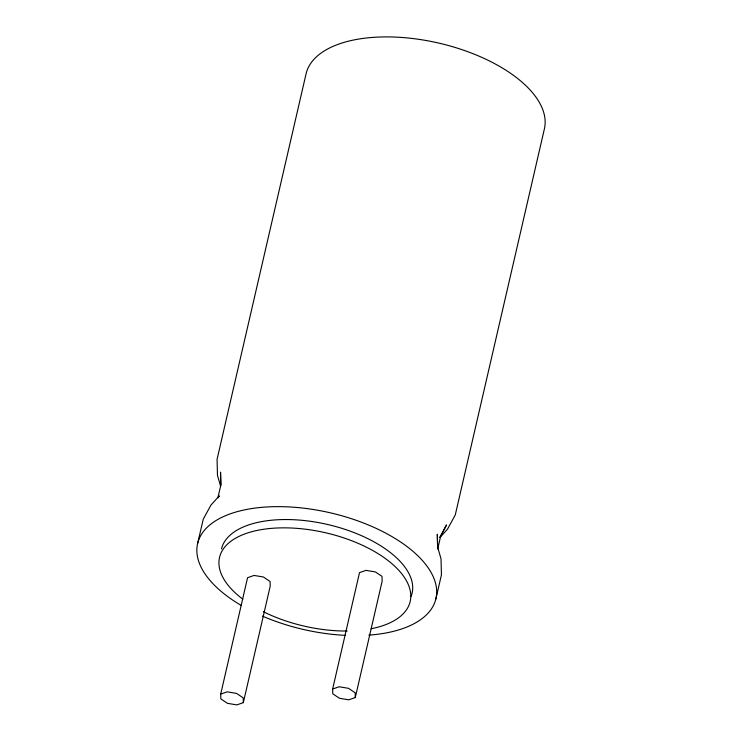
<?xml version="1.0" encoding="UTF-8"?>
<svg xmlns="http://www.w3.org/2000/svg" width="742" height="742" viewBox="0 0 742 742"><rect width="100%" height="100%" fill="white"/><g stroke="black" fill="none" stroke-linecap="round" stroke-linejoin="round"><path stroke-width="1.11" d="M197.678 543.302L203.243 519.196L210.951 505.089L219.28 495.851L218.231 497.761M217.916 497.697L220.819 485.138L220.532 472.144L220.866 485.157M220.699 694.113L247.568 577.712L254.07 575.44L263.401 576.998L270.079 581.468L270.199 586.236L243.33 702.628L236.819 704.9L227.497 703.342L220.819 698.881L220.699 694.113L227.2 691.841L236.522 693.39L243.209 697.86L243.33 702.628M332.639 689.03L359.518 572.639L366.019 570.366L375.35 571.924L382.028 576.386L382.149 581.153L355.279 697.554L348.768 699.827L339.446 698.268L332.768 693.798L332.639 689.03L339.15 686.758L348.471 688.316L355.158 692.787L355.279 697.554M435.869 598.942L441.444 574.827L441.026 558.828L437.585 546.835L437.307 534.259L437.687 549.034L440.59 536.466L446.536 524.928L439.756 537.366M439.987 537.477L447.556 529.074L455.263 514.967L544.322 129.21A122.3 59.852 13 0 0 439.31 43.212A122.3 59.852 13 0 0 306.131 73.569L217.063 459.335L217.48 475.344L220.606 486.233M240.927 605.259A122.3 59.852 13 0 1 235.873 512.036A122.3 59.852 13 0 1 416.104 554.135A122.3 59.852 13 0 1 368.857 635.133M345.382 635.356A122.3 59.852 13 0 1 262.464 616.129M221.496 548.867A97.842 47.887 13 0 1 331.145 525.336A97.842 47.887 13 0 1 411.114 596.355M242.884 599.248A97.842 47.887 13 0 1 253.745 531.198A97.842 47.887 13 0 1 390.737 562.705A97.842 47.887 13 0 1 371.121 628.743M347.2 631.015A97.842 47.887 13 0 1 263.345 611.705"/></g></svg>
